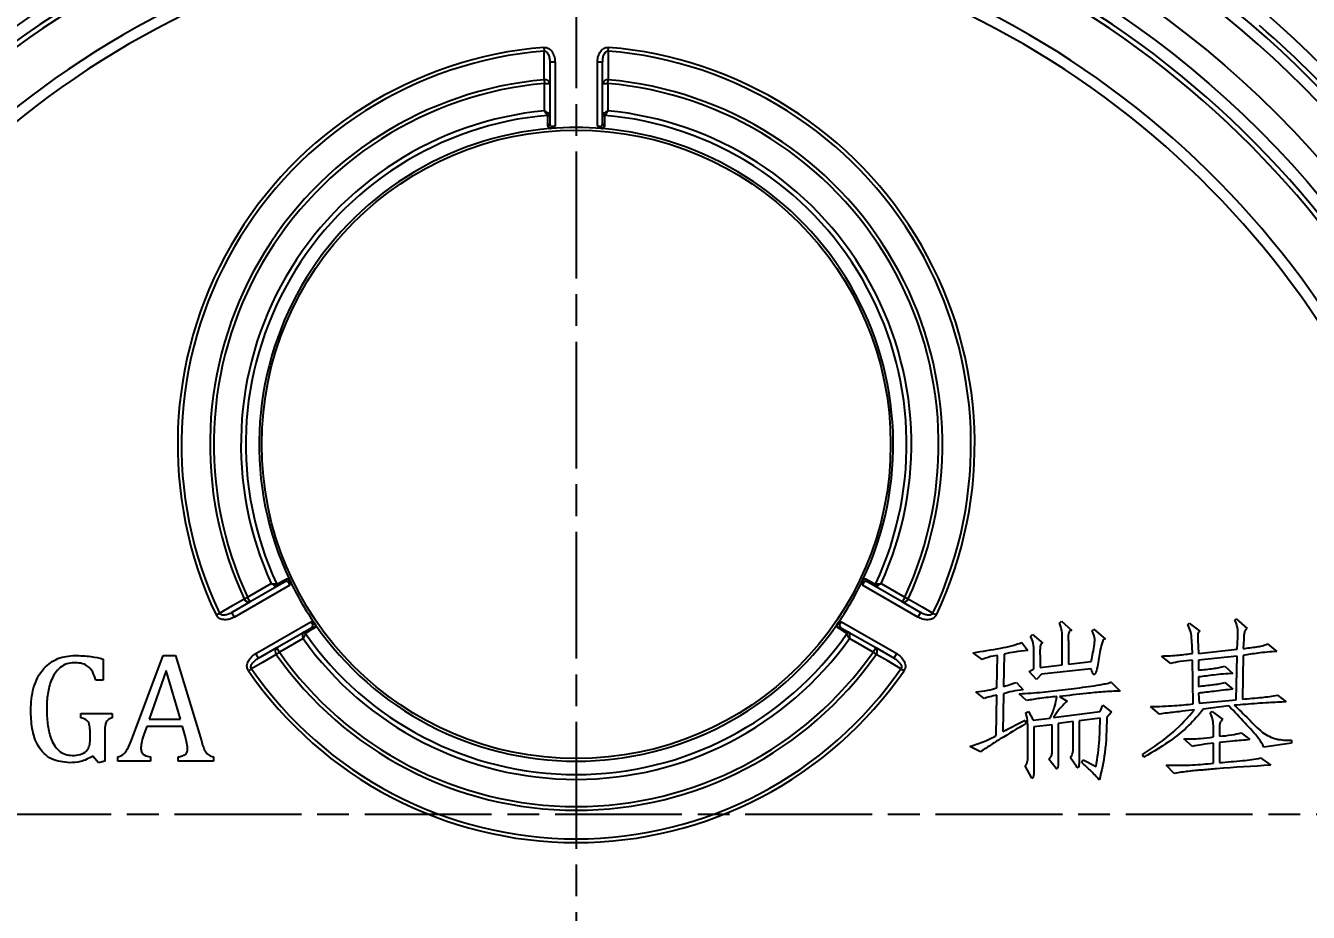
# Model space of a CAD drawing. Header units: millimetres. Extents: x 5231 to 7653, y 7068 to 7959.
# Drawn here: x 6798.9 to 6920.2, y 7338.7 to 7422.7 of the extents above; entities that cross this region are included whole.
import ezdxf

# ---------------------------------------------------------------- set-up
doc = ezdxf.new("R2010")
doc.units = ezdxf.units.MM
doc.linetypes.add('AM_ISO08W050', pattern=[18, 12, -1.5, 3, -1.5])
doc.layers.add('AM_5', color=3, linetype='Continuous', lineweight=25)
doc.layers.add('AM_7', color=4, linetype='AM_ISO08W050', lineweight=25)
doc.styles.add('标注', font='txt.shx', dxfattribs={"height": 5})
doc.dimstyles.new('3.5-0.5$0', dxfattribs={"dimtxt": 5, "dimasz": 3.5, "dimexe": 3, "dimexo": 0.625, "dimtad": 1, "dimdsep": 46, "dimtxsty": '标注', "dimcen": 3.5, "dimaunit": 1, "dimadec": 0, "dimazin": 2, "dimtfac": 1, "dimtmove": 0, "dimatfit": 3, "dimfxl": 0, "dimarcsym": 0})

# ---------------------------------------------------------------- blocks, each defined once
blk = doc.blocks.new('*D11')
at = {"layer": 'AM_5', "color": 0, "linetype": 'ByBlock', "lineweight": -2, "transparency": 16777216}
for p, q in [((6851.6, 7461.92), (7064.51, 7461.92)), ((7061.51, 7458.42), (7061.51, 7351.53)), ((7031.6, 7348.03), (7064.51, 7348.03))]:
    blk.add_line(p, q, dxfattribs=at)
at = {"layer": 'AM_5', "color": 0, "transparency": 16777216}
for points in [[(7060.93, 7458.42), (7062.1, 7458.42), (7061.51, 7461.92)], [(7060.93, 7351.53), (7062.1, 7351.53), (7061.51, 7348.03)]]:
    blk.add_solid(points, dxfattribs=at)
at = {"layer": 'Defpoints', "color": 0, "transparency": 16777216}
for p in [(6850.98, 7461.92), (7030.98, 7348.03), (7061.51, 7348.03)]:
    blk.add_point(p, dxfattribs=at)
at = {"layer": 'AM_5', "color": 0, "transparency": 16777216, "insert": (7058.39, 7404.98), "char_height": 5, "attachment_point": 5, "rotation": 90, "style": '标注'}
blk.add_mtext('114', dxfattribs=at)

msp = doc.modelspace()

# ---------------------------------------------------------------- linework, layer by layer
at = {"color": 7, "linetype": 'Continuous', "lineweight": 25}
for p, q in [((6847.918, 7420.617), (6847.947, 7420.264)), ((6854.004, 7420.264), (6854.033, 7420.617)), ((6848.475, 7419.202), (6848.475, 7417.195)), ((6848.975, 7419.202), (6848.475, 7419.202)), ((6848.975, 7419.202), (6848.975, 7413.167)), ((6852.975, 7413.167), (6852.975, 7419.202)), ((6853.475, 7419.202), (6852.975, 7419.202)), ((6853.475, 7417.195), (6853.475, 7419.202)), ((6847.944, 7417.547), (6847.975, 7417.195)), ((6853.975, 7417.195), (6854.006, 7417.547)), ((6847.975, 7414.609), (6847.975, 7417.195)), ((6847.975, 7417.195), (6848.475, 7417.195)), ((6848.475, 7417.195), (6848.475, 7414.304)), ((6853.475, 7414.304), (6853.475, 7417.195)), ((6853.475, 7417.195), (6853.975, 7417.195)), ((6853.975, 7417.195), (6853.975, 7414.609)), ((6848.475, 7414.304), (6848.475, 7413.368)), ((6853.475, 7413.368), (6853.475, 7414.304)), ((6823.879, 7369.699), (6818.652, 7366.681)), ((6819.891, 7368.551), (6822.13, 7369.844)), ((6822.645, 7369.564), (6820.141, 7368.118)), ((6823.455, 7370.032), (6822.645, 7369.564)), ((6883.298, 7366.681), (6878.072, 7369.699)), ((6879.306, 7369.564), (6878.495, 7370.032)), ((6881.81, 7368.118), (6879.306, 7369.564)), ((6879.82, 7369.844), (6882.06, 7368.551)), ((6820.141, 7368.118), (6818.402, 7367.114)), ((6819.57, 7368.402), (6819.891, 7368.551)), ((6820.141, 7368.118), (6819.891, 7368.551)), ((6882.06, 7368.551), (6881.81, 7368.118)), ((6883.548, 7367.114), (6881.81, 7368.118)), ((6882.06, 7368.551), (6882.38, 7368.402)), ((6816.899, 7366.89), (6817.218, 7367.041)), ((6818.652, 7366.681), (6818.402, 7367.114)), ((6883.548, 7367.114), (6883.298, 7366.681)), ((6884.732, 7367.041), (6885.052, 7366.89)), ((6913.304, 7366.373), (6913.432, 7366.501)), ((6913.432, 7366.501), (6914.453, 7365.607)), ((6820.652, 7363.217), (6825.879, 7366.235)), ((6825.145, 7365.234), (6825.955, 7365.702)), ((6875.995, 7365.702), (6876.806, 7365.234)), ((6876.072, 7366.235), (6881.298, 7363.217)), ((6896.71, 7366.118), (6896.901, 7366.309)), ((6896.901, 7366.309), (6897.859, 7365.416)), ((6899.773, 7365.352), (6899.965, 7365.543)), ((6899.965, 7365.543), (6901.05, 7364.586)), ((6908.837, 7365.99), (6908.964, 7366.118)), ((6908.964, 7366.118), (6909.985, 7365.352)), ((6822.641, 7363.788), (6825.145, 7365.234)), ((6825.13, 7364.648), (6822.891, 7363.355)), ((6876.806, 7365.234), (6879.31, 7363.788)), ((6879.06, 7363.355), (6876.82, 7364.648)), ((6893.136, 7364.267), (6893.71, 7363.501)), ((6893.965, 7364.841), (6894.157, 7365.033)), ((6894.157, 7365.033), (6895.114, 7364.203)), ((6896.965, 7362.161), (6896.965, 7364.458)), ((6897.54, 7364.395), (6897.54, 7362.225)), ((6909.283, 7363.246), (6909.22, 7364.458)), ((6909.794, 7364.522), (6909.858, 7363.246)), ((6913.496, 7363.629), (6913.56, 7364.778)), ((6914.134, 7364.586), (6914.07, 7363.693)), ((6916.368, 7364.139), (6917.261, 7363.437)), ((6808.888, 7355.019), (6811.906, 7363.049)), ((6811.906, 7363.049), (6813.051, 7363.049)), ((6813.051, 7363.049), (6815.512, 7354.961)), ((6820.902, 7362.784), (6820.652, 7363.217)), ((6820.902, 7362.784), (6822.641, 7363.788)), ((6822.891, 7363.355), (6822.601, 7363.152)), ((6822.891, 7363.355), (6822.641, 7363.788)), ((6879.31, 7363.788), (6879.06, 7363.355)), ((6879.06, 7363.355), (6879.349, 7363.152)), ((6879.31, 7363.788), (6881.048, 7362.784)), ((6881.048, 7362.784), (6881.298, 7363.217)), ((6889.37, 7362.671), (6888.54, 7363.31)), ((6890.774, 7359.991), (6890.838, 7363.054)), ((6891.476, 7363.182), (6891.412, 7360.118)), ((6894.284, 7361.778), (6894.284, 7363.373)), ((6894.859, 7363.054), (6894.859, 7361.905)), ((6907.241, 7362.288), (6906.347, 7362.99)), ((6909.858, 7363.246), (6913.496, 7363.629)), ((6913.496, 7362.99), (6909.858, 7362.607)), ((6913.432, 7358.842), (6913.496, 7362.99)), ((6914.07, 7363.054), (6914.006, 7358.906)), ((6806.227, 7362.709), (6806.227, 7360.717)), ((6812.189, 7361.63), (6810.558, 7357.013)), ((6813.548, 7357.013), (6812.189, 7361.63)), ((6820.247, 7361.796), (6819.956, 7361.595)), ((6881.704, 7361.796), (6881.994, 7361.595)), ((6893.838, 7361.522), (6894.284, 7361.778)), ((6894.859, 7361.905), (6896.965, 7362.161)), ((6899.71, 7361.778), (6894.987, 7361.267)), ((6897.54, 7362.225), (6899.71, 7362.48)), ((6909.347, 7358.459), (6909.283, 7362.607)), ((6909.858, 7362.607), (6909.858, 7361.65)), ((6912.347, 7362.033), (6913.113, 7361.331)), ((6806.227, 7360.717), (6805.541, 7360.717)), ((6892.625, 7360.501), (6893.263, 7359.799)), ((6894.54, 7360.757), (6893.838, 7361.522)), ((6894.987, 7361.267), (6894.54, 7360.757)), ((6901.561, 7360.565), (6902.454, 7359.672)), ((6909.858, 7361.012), (6909.858, 7360.118)), ((6912.347, 7360.501), (6913.113, 7359.863)), ((6889.561, 7358.969), (6888.796, 7359.608)), ((6890.71, 7355.459), (6890.774, 7359.289)), ((6891.412, 7359.416), (6891.349, 7355.842)), ((6893.582, 7358.778), (6892.88, 7359.416)), ((6909.858, 7359.48), (6909.922, 7358.523)), ((6917.325, 7359.289), (6918.155, 7358.65)), ((6896.71, 7359.161), (6897.412, 7358.714)), ((6900.539, 7357.757), (6900.795, 7358.331)), ((6900.795, 7358.331), (6901.624, 7357.693)), ((6906.156, 7357.501), (6905.326, 7358.204)), ((6909.922, 7358.523), (6913.432, 7358.842)), ((6912.73, 7358.267), (6910.305, 7357.948)), ((6804.111, 7357.15), (6804.111, 7357.561)), ((6804.111, 7357.561), (6807.074, 7357.561)), ((6807.074, 7357.561), (6807.074, 7357.15)), ((6810.558, 7357.013), (6813.548, 7357.013)), ((6891.349, 7355.842), (6893.455, 7356.927)), ((6893.455, 7356.927), (6893.519, 7356.608)), ((6893.519, 7357.629), (6893.774, 7357.757)), ((6893.774, 7357.757), (6894.221, 7356.927)), ((6894.221, 7356.927), (6895.816, 7357.119)), ((6896.135, 7357.182), (6900.539, 7357.757)), ((6897.986, 7356.799), (6896.582, 7356.608)), ((6897.986, 7354.246), (6897.986, 7356.799)), ((6900.539, 7357.119), (6898.561, 7356.863)), ((6898.561, 7356.863), (6898.561, 7353.225)), ((6901.624, 7357.693), (6901.178, 7357.182)), ((6910.943, 7357.629), (6911.134, 7357.757)), ((6911.134, 7357.757), (6912.155, 7356.991)), ((6806.364, 7355.568), (6806.364, 7353.049)), ((6810.35, 7356.327), (6810.107, 7355.649)), ((6813.717, 7356.327), (6810.35, 7356.327)), ((6813.97, 7355.426), (6813.717, 7356.327)), ((6893.71, 7353.481), (6893.71, 7356.034)), ((6896.008, 7356.48), (6894.284, 7356.289)), ((6894.284, 7356.289), (6894.284, 7352.523)), ((6896.008, 7354.31), (6896.008, 7356.48)), ((6896.582, 7356.608), (6896.582, 7353.225)), ((6911.262, 7355.331), (6911.262, 7356.161)), ((6911.836, 7355.97), (6911.836, 7355.395)), ((6913.879, 7355.714), (6914.708, 7355.076)), ((6804.992, 7355.087), (6804.992, 7355.516)), ((6889.242, 7353.927), (6888.221, 7354.438)), ((6909.283, 7354.438), (6908.454, 7355.14)), ((6911.262, 7352.842), (6911.262, 7354.757)), ((6911.836, 7354.821), (6911.836, 7352.906)), ((6918.666, 7354.757), (6916.049, 7354.374)), ((6918.666, 7355.012), (6918.666, 7354.757)), ((6805.783, 7352.897), (6805.239, 7353.51)), ((6807.599, 7353.034), (6807.599, 7353.445)), ((6810.688, 7353.445), (6810.688, 7353.034)), ((6813.321, 7353.034), (6813.321, 7353.445)), ((6816.654, 7353.445), (6816.654, 7353.034)), ((6896.391, 7352.332), (6895.689, 7353.225)), ((6898.305, 7352.523), (6897.731, 7353.353)), ((6898.816, 7352.906), (6898.944, 7353.161)), ((6898.944, 7353.161), (6900.156, 7352.523)), ((6904.688, 7353.417), (6904.56, 7353.672)), ((6915.73, 7353.353), (6916.687, 7352.651)), ((6806.364, 7353.049), (6805.783, 7352.897)), ((6810.688, 7353.034), (6807.599, 7353.034)), ((6816.654, 7353.034), (6813.321, 7353.034)), ((6894.093, 7351.438), (6893.455, 7352.587)), ((6907.56, 7351.885), (6906.794, 7352.651))]:
    msp.add_line(p, q, dxfattribs=at)
at = {"color": 7, "linetype": 'Continuous', "lineweight": 25, "flags": 128}
for points in [[(6847.944, 7417.547), (6847.946, 7419.069), (6847.947, 7420.264)], [(6854.004, 7420.264), (6854.005, 7418.743), (6854.006, 7417.547)], [(6848.291, 7413.187), (6848.291, 7413.711), (6848.291, 7414.123)], [(6853.66, 7414.123), (6853.659, 7413.599), (6853.659, 7413.187)], [(6822.709, 7369.814), (6823.163, 7370.076), (6823.52, 7370.281)], [(6878.431, 7370.281), (6878.885, 7370.02), (6879.242, 7369.814)], [(6817.218, 7367.041), (6818.535, 7367.803), (6819.57, 7368.402)], [(6882.38, 7368.402), (6883.697, 7367.64), (6884.732, 7367.041)], [(6826.204, 7365.633), (6825.75, 7365.37), (6825.393, 7365.164)], [(6876.557, 7365.164), (6876.104, 7365.427), (6875.747, 7365.633)], [(6822.601, 7363.152), (6821.283, 7362.392), (6820.247, 7361.796)], [(6881.704, 7361.796), (6880.385, 7362.555), (6879.349, 7363.152)]]:
    msp.add_lwpolyline(points, dxfattribs=at)
at = {"color": 7, "linetype": 'Continuous', "lineweight": 25}
for centre, radius in [((6850.975, 7348.034), 93.74), ((6850.975, 7348.034), 91.48), ((6850.975, 7383.034), 29.75)]:
    msp.add_circle(centre, radius, dxfattribs=at)
for centre, radius, start, end in [((6850.975, 7348.034), 100, 99.72326, 170.27674), ((6850.975, 7348.034), 100, 9.72326, 80.27674), ((6850.975, 7348.034), 98.317, 98.66592, 171.33409), ((6850.975, 7348.034), 97.319, 97.12436, 172.87564), ((6850.975, 7348.034), 97.319, 7.12436, 82.87564), ((6850.975, 7348.034), 98.317, 8.66592, 81.33409), ((6850.975, 7348.034), 90.341, 353.64897, 186.35103), ((6850.975, 7348.034), 89.875, 353.64897, 186.35103), ((6850.975, 7348.034), 85.319, 353.33017, 186.66983), ((6850.975, 7348.034), 84.287, 353.33017, 186.66983), ((6850.975, 7348.034), 98.739, 40.89535, 49.10465), ((6850.975, 7383.034), 37.707, 94.65071, 205.34929), ((6850.975, 7383.034), 37.354, 94.65071, 205.34929), ((6850.975, 7383.034), 37.354, 334.65071, 85.34929), ((6850.975, 7383.034), 37.707, 334.65071, 85.34929), ((6850.975, 7383.034), 34.646, 95.01875, 204.98125), ((6848.029, 7417.099), 0.456, 12.18025, 100.70225), ((6853.921, 7417.099), 0.456, 79.29775, 167.81975), ((6850.975, 7383.034), 34.646, 335.01875, 84.98125), ((6850.975, 7383.034), 34.293, 95.01875, 204.98125), ((6850.975, 7383.034), 34.293, 335.01875, 84.98125), ((6850.975, 7383.034), 31.717, 95.42744, 204.57256), ((6850.975, 7383.034), 31.264, 94.97704, 205.02296), ((6848.203, 7414.401), 0.229, 285.08166, 349.89538), ((6848.286, 7414.313), 0.19, 271.48927, 357.31228), ((6853.665, 7414.313), 0.19, 182.68772, 268.51073), ((6853.747, 7414.401), 0.229, 190.10462, 254.91834), ((6850.975, 7383.034), 31.264, 334.97704, 85.02296), ((6850.975, 7383.034), 31.717, 335.42744, 84.57256), ((6850.975, 7383.034), 30, 94.72923, 205.27077), ((6848.286, 7413.377), 0.189, 271.61697, 357.31982), ((6850.975, 7383.034), 30, 85.27077, 94.72923), ((6850.975, 7383.034), 30, 334.72923, 85.27077), ((6853.665, 7413.377), 0.189, 182.68018, 268.38303), ((6823.353, 7370.191), 0.189, 302.68018, 28.38303), ((6850.975, 7383.034), 30, 205.27077, 214.72923), ((6850.975, 7383.034), 30, 325.27077, 334.72923), ((6878.598, 7370.191), 0.189, 151.61697, 237.31982), ((6822.425, 7369.751), 0.229, 310.10462, 14.91834), ((6822.542, 7369.723), 0.19, 302.68772, 28.51073), ((6879.408, 7369.723), 0.19, 151.48927, 237.31228), ((6879.526, 7369.751), 0.229, 165.08166, 229.89538), ((6820.001, 7368.553), 0.456, 199.29775, 287.81975), ((6881.95, 7368.553), 0.456, 252.18025, 340.70225), ((6825.232, 7365.065), 0.19, 31.48927, 117.31228), ((6826.042, 7365.533), 0.189, 31.61697, 117.31982), ((6850.975, 7383.034), 30, 214.72923, 325.27077), ((6875.908, 7365.533), 0.189, 62.68018, 148.38303), ((6876.719, 7365.065), 0.19, 62.68772, 148.51073), ((6825.196, 7364.95), 0.229, 45.08166, 109.89538), ((6850.975, 7383.034), 31.717, 215.42744, 324.57256), ((6850.975, 7383.034), 31.264, 214.97704, 325.02296), ((6876.754, 7364.95), 0.229, 70.10462, 134.91834), ((6822.947, 7363.45), 0.456, 132.18025, 220.70225), ((6850.975, 7383.034), 34.646, 215.01875, 324.98125), ((6850.975, 7383.034), 34.293, 215.01875, 324.98125), ((6879.003, 7363.45), 0.456, 319.29775, 47.81975), ((6850.975, 7383.034), 37.354, 214.65071, 325.34929), ((6850.975, 7383.034), 37.707, 214.65071, 325.34929)]:
    msp.add_arc(centre, radius, start, end, dxfattribs=at)
for points, knots in [([(6847.918, 7420.617), (6848.001, 7420.615), (6848.166, 7420.611), (6848.469, 7420.466), (6848.749, 7420.154), (6848.941, 7419.693), (6848.964, 7419.366), (6848.975, 7419.202)], [0, 0, 0, 0, 0.1253862, 0.2510607, 0.5003133, 0.7501156, 1, 1, 1, 1]), ([(6847.947, 7420.264), (6847.968, 7420.265), (6848.01, 7420.267), (6848.095, 7420.241), (6848.191, 7420.171), (6848.282, 7420.051), (6848.382, 7419.85), (6848.459, 7419.563), (6848.47, 7419.324), (6848.475, 7419.202)], [0, 0, 0, 0, 0.04690954, 0.09363271, 0.19471064, 0.31101677, 0.43912041, 0.71350159, 1, 1, 1, 1]), ([(6852.975, 7419.202), (6852.987, 7419.366), (6853.01, 7419.694), (6853.202, 7420.155), (6853.482, 7420.466), (6853.784, 7420.611), (6853.95, 7420.615), (6854.033, 7420.617)], [0, 0, 0, 0, 0.2502314, 0.5000296, 0.7491734, 0.874662, 1, 1, 1, 1]), ([(6853.475, 7419.202), (6853.481, 7419.324), (6853.491, 7419.563), (6853.569, 7419.851), (6853.669, 7420.051), (6853.76, 7420.171), (6853.856, 7420.241), (6853.941, 7420.267), (6853.983, 7420.265), (6854.004, 7420.264)], [0, 0, 0, 0, 0.2865456, 0.5610687, 0.6891901, 0.8054766, 0.906505, 0.9531764, 1, 1, 1, 1]), ([(6847.975, 7414.609), (6848.029, 7414.58), (6848.12, 7414.53), (6848.249, 7414.459), (6848.356, 7414.401), (6848.405, 7414.374), (6848.428, 7414.361)], [0, 0, 0, 0, 0.2946467, 0.5012456, 0.7664226, 1, 1, 1, 1]), ([(6848.263, 7414.18), (6848.248, 7414.202), (6848.217, 7414.249), (6848.15, 7414.35), (6848.067, 7414.472), (6848.009, 7414.558), (6847.975, 7414.609)], [0, 0, 0, 0, 0.2332838, 0.4987609, 0.703468, 1, 1, 1, 1]), ([(6848.291, 7414.123), (6848.289, 7414.134), (6848.287, 7414.155), (6848.27, 7414.172), (6848.263, 7414.18)], [0, 0, 0, 0, 0.5593038, 1, 1, 1, 1]), ([(6848.428, 7414.361), (6848.441, 7414.353), (6848.469, 7414.335), (6848.473, 7414.315), (6848.475, 7414.304)], [0, 0, 0, 0, 0.4553313, 1, 1, 1, 1]), ([(6853.475, 7414.304), (6853.478, 7414.315), (6853.482, 7414.335), (6853.51, 7414.353), (6853.522, 7414.361)], [0, 0, 0, 0, 0.5446687, 1, 1, 1, 1]), ([(6853.522, 7414.361), (6853.545, 7414.374), (6853.595, 7414.401), (6853.702, 7414.459), (6853.83, 7414.53), (6853.922, 7414.58), (6853.975, 7414.609)], [0, 0, 0, 0, 0.2335598, 0.4987543, 0.7053199, 1, 1, 1, 1]), ([(6853.688, 7414.18), (6853.679, 7414.17), (6853.663, 7414.152), (6853.661, 7414.132), (6853.66, 7414.123)], [0, 0, 0, 0, 0.5591883, 1, 1, 1, 1]), ([(6853.975, 7414.609), (6853.941, 7414.558), (6853.883, 7414.472), (6853.801, 7414.35), (6853.734, 7414.249), (6853.702, 7414.202), (6853.688, 7414.18)], [0, 0, 0, 0, 0.2964987, 0.501239, 0.7666988, 1, 1, 1, 1]), ([(6848.571, 7412.948), (6848.529, 7412.962), (6848.444, 7412.989), (6848.358, 7413.048), (6848.301, 7413.114), (6848.295, 7413.163), (6848.291, 7413.187)], [0, 0, 0, 0, 0.2466328, 0.5004014, 0.7469414, 1, 1, 1, 1]), ([(6848.475, 7413.368), (6848.484, 7413.322), (6848.497, 7413.253), (6848.576, 7413.177), (6848.633, 7413.149), (6848.661, 7413.135)], [0, 0, 0, 0, 0.4990701, 0.7628027, 1, 1, 1, 1]), ([(6848.502, 7412.932), (6848.543, 7412.939), (6848.631, 7412.954), (6848.792, 7413.034), (6848.903, 7413.115), (6848.975, 7413.167)], [0, 0, 0, 0, 0.2307502, 0.499775, 1, 1, 1, 1]), ([(6848.502, 7412.932), (6848.516, 7412.933), (6848.536, 7412.935), (6848.56, 7412.942), (6848.567, 7412.946), (6848.571, 7412.948)], [0, 0, 0, 0, 0.5590981, 0.7786873, 1, 1, 1, 1]), ([(6848.661, 7413.135), (6848.66, 7413.129), (6848.659, 7413.111), (6848.652, 7413.071), (6848.635, 7413.022), (6848.606, 7412.975), (6848.583, 7412.957), (6848.571, 7412.948)], [0, 0, 0, 0, 0.079312, 0.2297463, 0.5053173, 0.7488094, 1, 1, 1, 1]), ([(6852.975, 7413.167), (6853.011, 7413.141), (6853.083, 7413.088), (6853.199, 7413.014), (6853.32, 7412.954), (6853.408, 7412.939), (6853.449, 7412.932)], [0, 0, 0, 0, 0.2502989, 0.5003561, 0.7702956, 1, 1, 1, 1]), ([(6853.29, 7413.135), (6853.317, 7413.149), (6853.375, 7413.177), (6853.454, 7413.253), (6853.467, 7413.322), (6853.475, 7413.368)], [0, 0, 0, 0, 0.2371779, 0.5009298, 1, 1, 1, 1]), ([(6853.29, 7413.135), (6853.292, 7413.112), (6853.297, 7413.073), (6853.318, 7413.019), (6853.344, 7412.976), (6853.368, 7412.957), (6853.379, 7412.948)], [0, 0, 0, 0, 0.2846567, 0.5003173, 0.7484157, 1, 1, 1, 1]), ([(6853.659, 7413.187), (6853.656, 7413.163), (6853.649, 7413.114), (6853.593, 7413.048), (6853.507, 7412.989), (6853.422, 7412.962), (6853.379, 7412.948)], [0, 0, 0, 0, 0.2530046, 0.4995959, 0.7533172, 1, 1, 1, 1]), ([(6853.379, 7412.948), (6853.383, 7412.946), (6853.391, 7412.942), (6853.414, 7412.935), (6853.434, 7412.933), (6853.449, 7412.932)], [0, 0, 0, 0, 0.2172611, 0.4477367, 1, 1, 1, 1]), ([(6823.52, 7370.281), (6823.543, 7370.291), (6823.588, 7370.309), (6823.674, 7370.294), (6823.767, 7370.249), (6823.834, 7370.188), (6823.866, 7370.159)], [0, 0, 0, 0, 0.25300459, 0.49959593, 0.75331724, 1, 1, 1, 1]), ([(6823.866, 7370.159), (6823.864, 7370.144), (6823.86, 7370.115), (6823.834, 7370.066), (6823.8, 7370.027), (6823.769, 7370.001), (6823.755, 7369.991), (6823.75, 7369.987)], [0, 0, 0, 0, 0.25132341, 0.49403533, 0.77561655, 0.91955333, 1, 1, 1, 1]), ([(6823.866, 7370.159), (6823.866, 7370.163), (6823.866, 7370.172), (6823.86, 7370.195), (6823.852, 7370.214), (6823.846, 7370.227)], [0, 0, 0, 0, 0.2172611, 0.4477367, 1, 1, 1, 1]), ([(6823.879, 7369.699), (6823.884, 7369.743), (6823.893, 7369.832), (6823.9, 7369.969), (6823.891, 7370.104), (6823.86, 7370.188), (6823.846, 7370.227)], [0, 0, 0, 0, 0.2502989, 0.5003561, 0.7702956, 1, 1, 1, 1]), ([(6878.104, 7370.227), (6878.09, 7370.188), (6878.059, 7370.104), (6878.048, 7369.924), (6878.062, 7369.788), (6878.072, 7369.699)], [0, 0, 0, 0, 0.2307502, 0.499775, 1, 1, 1, 1]), ([(6878.084, 7370.159), (6878.117, 7370.188), (6878.183, 7370.249), (6878.277, 7370.294), (6878.362, 7370.309), (6878.408, 7370.291), (6878.431, 7370.281)], [0, 0, 0, 0, 0.24663283, 0.50040141, 0.7469414, 1, 1, 1, 1]), ([(6878.104, 7370.227), (6878.098, 7370.214), (6878.09, 7370.195), (6878.085, 7370.172), (6878.084, 7370.163), (6878.084, 7370.159)], [0, 0, 0, 0, 0.5590981, 0.7786873, 1, 1, 1, 1]), ([(6878.201, 7369.987), (6878.196, 7369.991), (6878.181, 7370.001), (6878.15, 7370.027), (6878.116, 7370.066), (6878.09, 7370.115), (6878.086, 7370.144), (6878.084, 7370.159)], [0, 0, 0, 0, 0.079312, 0.2297463, 0.5053173, 0.7488094, 1, 1, 1, 1]), ([(6822.13, 7369.844), (6822.192, 7369.84), (6822.295, 7369.833), (6822.442, 7369.823), (6822.563, 7369.815), (6822.619, 7369.811), (6822.645, 7369.81)], [0, 0, 0, 0, 0.2964987, 0.501239, 0.7666988, 1, 1, 1, 1]), ([(6822.572, 7369.576), (6822.549, 7369.59), (6822.5, 7369.619), (6822.397, 7369.682), (6822.271, 7369.758), (6822.182, 7369.812), (6822.13, 7369.844)], [0, 0, 0, 0, 0.2335598, 0.4987543, 0.7053199, 1, 1, 1, 1]), ([(6822.645, 7369.564), (6822.634, 7369.56), (6822.614, 7369.554), (6822.585, 7369.569), (6822.572, 7369.576)], [0, 0, 0, 0, 0.5446687, 1, 1, 1, 1]), ([(6822.645, 7369.81), (6822.659, 7369.807), (6822.682, 7369.802), (6822.701, 7369.81), (6822.709, 7369.814)], [0, 0, 0, 0, 0.5591883, 1, 1, 1, 1]), ([(6823.75, 7369.987), (6823.724, 7370.004), (6823.67, 7370.04), (6823.565, 7370.071), (6823.499, 7370.047), (6823.455, 7370.032)], [0, 0, 0, 0, 0.2371779, 0.5009298, 1, 1, 1, 1]), ([(6878.495, 7370.032), (6878.452, 7370.047), (6878.385, 7370.071), (6878.28, 7370.04), (6878.226, 7370.004), (6878.201, 7369.987)], [0, 0, 0, 0, 0.4990701, 0.7628027, 1, 1, 1, 1]), ([(6879.242, 7369.814), (6879.252, 7369.809), (6879.271, 7369.802), (6879.295, 7369.807), (6879.305, 7369.81)], [0, 0, 0, 0, 0.5593038, 1, 1, 1, 1]), ([(6879.305, 7369.81), (6879.331, 7369.811), (6879.388, 7369.815), (6879.509, 7369.823), (6879.655, 7369.833), (6879.759, 7369.84), (6879.82, 7369.844)], [0, 0, 0, 0, 0.2332838, 0.4987609, 0.703468, 1, 1, 1, 1]), ([(6879.379, 7369.576), (6879.365, 7369.569), (6879.336, 7369.554), (6879.317, 7369.56), (6879.306, 7369.564)], [0, 0, 0, 0, 0.4553313, 1, 1, 1, 1]), ([(6879.82, 7369.844), (6879.768, 7369.812), (6879.68, 7369.758), (6879.554, 7369.682), (6879.45, 7369.619), (6879.401, 7369.59), (6879.379, 7369.576)], [0, 0, 0, 0, 0.2946467, 0.5012456, 0.7664226, 1, 1, 1, 1]), ([(6818.652, 7366.681), (6818.505, 7366.609), (6818.209, 7366.466), (6817.715, 7366.401), (6817.304, 7366.489), (6817.028, 7366.678), (6816.942, 7366.819), (6816.899, 7366.89)], [0, 0, 0, 0, 0.2502314, 0.5000296, 0.7491734, 0.874662, 1, 1, 1, 1]), ([(6818.402, 7367.114), (6818.294, 7367.058), (6818.082, 7366.948), (6817.794, 7366.871), (6817.571, 7366.858), (6817.421, 7366.877), (6817.312, 7366.925), (6817.248, 7366.985), (6817.228, 7367.023), (6817.218, 7367.041)], [0, 0, 0, 0, 0.2865456, 0.5610687, 0.6891901, 0.8054766, 0.906505, 0.9531764, 1, 1, 1, 1]), ([(6885.052, 7366.89), (6885.009, 7366.819), (6884.923, 7366.678), (6884.646, 7366.488), (6884.235, 7366.401), (6883.741, 7366.466), (6883.446, 7366.61), (6883.298, 7366.681)], [0, 0, 0, 0, 0.1253862, 0.2510607, 0.5003133, 0.7501156, 1, 1, 1, 1]), ([(6884.732, 7367.041), (6884.722, 7367.023), (6884.703, 7366.985), (6884.638, 7366.925), (6884.529, 7366.877), (6884.38, 7366.858), (6884.156, 7366.871), (6883.869, 7366.948), (6883.657, 7367.058), (6883.548, 7367.114)], [0, 0, 0, 0, 0.0469095, 0.0936327, 0.1947106, 0.3110168, 0.4391204, 0.7135016, 1, 1, 1, 1]), ([(6826.32, 7365.943), (6826.293, 7365.975), (6826.236, 7366.043), (6826.086, 7366.143), (6825.96, 7366.199), (6825.879, 7366.235)], [0, 0, 0, 0, 0.2307502, 0.499775, 1, 1, 1, 1]), ([(6825.955, 7365.702), (6825.99, 7365.732), (6826.044, 7365.777), (6826.07, 7365.884), (6826.066, 7365.948), (6826.064, 7365.979)], [0, 0, 0, 0, 0.4990701, 0.7628027, 1, 1, 1, 1]), ([(6826.271, 7365.994), (6826.257, 7366), (6826.229, 7366.011), (6826.178, 7366.012), (6826.122, 7366.003), (6826.085, 7365.988), (6826.064, 7365.979)], [0, 0, 0, 0, 0.25155975, 0.49968277, 0.71531398, 1, 1, 1, 1]), ([(6826.271, 7365.994), (6826.28, 7365.951), (6826.299, 7365.863), (6826.291, 7365.76), (6826.262, 7365.678), (6826.223, 7365.648), (6826.204, 7365.633)], [0, 0, 0, 0, 0.2466328, 0.5004014, 0.7469414, 1, 1, 1, 1]), ([(6826.32, 7365.943), (6826.311, 7365.954), (6826.299, 7365.971), (6826.282, 7365.987), (6826.274, 7365.992), (6826.271, 7365.994)], [0, 0, 0, 0, 0.5590981, 0.7786873, 1, 1, 1, 1]), ([(6876.072, 7366.235), (6876.031, 7366.217), (6875.949, 7366.181), (6875.827, 7366.118), (6875.715, 7366.043), (6875.657, 7365.974), (6875.631, 7365.943)], [0, 0, 0, 0, 0.25029886, 0.5003561, 0.77029557, 1, 1, 1, 1]), ([(6875.68, 7365.994), (6875.676, 7365.992), (6875.669, 7365.988), (6875.651, 7365.971), (6875.639, 7365.954), (6875.631, 7365.943)], [0, 0, 0, 0, 0.2172611, 0.4477367, 1, 1, 1, 1]), ([(6875.747, 7365.633), (6875.727, 7365.648), (6875.689, 7365.678), (6875.659, 7365.76), (6875.652, 7365.863), (6875.671, 7365.951), (6875.68, 7365.994)], [0, 0, 0, 0, 0.2530046, 0.4995959, 0.7533172, 1, 1, 1, 1]), ([(6875.887, 7365.979), (6875.866, 7365.988), (6875.829, 7366.003), (6875.772, 7366.012), (6875.721, 7366.011), (6875.694, 7366), (6875.68, 7365.994)], [0, 0, 0, 0, 0.2846567, 0.50031729, 0.74841568, 1, 1, 1, 1]), ([(6875.887, 7365.979), (6875.885, 7365.948), (6875.88, 7365.884), (6875.907, 7365.777), (6875.96, 7365.732), (6875.995, 7365.702)], [0, 0, 0, 0, 0.2371779, 0.5009298, 1, 1, 1, 1]), ([(6896.965, 7364.458), (6896.967, 7364.777), (6896.969, 7365.345), (6896.789, 7365.882), (6896.71, 7366.118)], [0, 0, 0, 0, 0.56113309, 1, 1, 1, 1]), ([(6897.859, 7365.416), (6897.834, 7365.422), (6897.784, 7365.435), (6897.707, 7365.414), (6897.65, 7365.362), (6897.54, 7365.169), (6897.525, 7364.827), (6897.535, 7364.527), (6897.54, 7364.395)], [0, 0, 0, 0, 0.0629976, 0.1252087, 0.1880559, 0.2507172, 0.6694372, 1, 1, 1, 1]), ([(6899.71, 7362.48), (6899.82, 7363.015), (6899.974, 7363.76), (6900.083, 7364.767), (6899.877, 7365.157), (6899.773, 7365.352)], [0, 0, 0, 0, 0.561219, 0.7810756, 1, 1, 1, 1]), ([(6909.22, 7364.458), (6909.201, 7364.759), (6909.168, 7365.295), (6908.938, 7365.778), (6908.837, 7365.99)], [0, 0, 0, 0, 0.5611214, 1, 1, 1, 1]), ([(6909.985, 7365.352), (6909.951, 7365.336), (6909.88, 7365.303), (6909.815, 7365.16), (6909.771, 7364.901), (6909.785, 7364.674), (6909.794, 7364.522)], [0, 0, 0, 0, 0.12381465, 0.24905373, 0.49921463, 1, 1, 1, 1]), ([(6913.56, 7364.778), (6913.578, 7365.088), (6913.61, 7365.641), (6913.398, 7366.15), (6913.304, 7366.373)], [0, 0, 0, 0, 0.5617625, 1, 1, 1, 1]), ([(6914.453, 7365.607), (6914.375, 7365.537), (6914.217, 7365.395), (6914.149, 7365.015), (6914.14, 7364.749), (6914.134, 7364.586)], [0, 0, 0, 0, 0.2754663, 0.5570589, 1, 1, 1, 1]), ([(6825.119, 7365.165), (6825.119, 7365.18), (6825.121, 7365.212), (6825.136, 7365.226), (6825.145, 7365.234)], [0, 0, 0, 0, 0.4553313, 1, 1, 1, 1]), ([(6825.13, 7364.648), (6825.129, 7364.709), (6825.126, 7364.813), (6825.123, 7364.96), (6825.12, 7365.081), (6825.119, 7365.138), (6825.119, 7365.165)], [0, 0, 0, 0, 0.2946467, 0.5012456, 0.7664226, 1, 1, 1, 1]), ([(6825.358, 7365.112), (6825.346, 7365.088), (6825.321, 7365.037), (6825.267, 7364.929), (6825.203, 7364.796), (6825.157, 7364.703), (6825.13, 7364.648)], [0, 0, 0, 0, 0.2332838, 0.4987609, 0.703468, 1, 1, 1, 1]), ([(6825.393, 7365.164), (6825.384, 7365.157), (6825.368, 7365.145), (6825.361, 7365.122), (6825.358, 7365.112)], [0, 0, 0, 0, 0.5593038, 1, 1, 1, 1]), ([(6876.593, 7365.112), (6876.588, 7365.124), (6876.581, 7365.147), (6876.565, 7365.159), (6876.557, 7365.164)], [0, 0, 0, 0, 0.5591883, 1, 1, 1, 1]), ([(6876.82, 7364.648), (6876.793, 7364.703), (6876.747, 7364.796), (6876.683, 7364.929), (6876.629, 7365.037), (6876.604, 7365.088), (6876.593, 7365.112)], [0, 0, 0, 0, 0.2964987, 0.501239, 0.7666988, 1, 1, 1, 1]), ([(6876.806, 7365.234), (6876.814, 7365.226), (6876.83, 7365.212), (6876.831, 7365.18), (6876.832, 7365.165)], [0, 0, 0, 0, 0.5446687, 1, 1, 1, 1]), ([(6876.832, 7365.165), (6876.831, 7365.138), (6876.83, 7365.081), (6876.827, 7364.96), (6876.825, 7364.813), (6876.822, 7364.709), (6876.82, 7364.648)], [0, 0, 0, 0, 0.2335598, 0.4987543, 0.7053199, 1, 1, 1, 1]), ([(6888.54, 7363.31), (6889.408, 7363.442), (6890.617, 7363.626), (6892.154, 7363.939), (6892.809, 7364.158), (6893.136, 7364.267)], [0, 0, 0, 0, 0.5601633, 0.7802465, 1, 1, 1, 1]), ([(6894.284, 7363.373), (6894.285, 7363.663), (6894.287, 7364.178), (6894.063, 7364.639), (6893.965, 7364.841)], [0, 0, 0, 0, 0.5620252, 1, 1, 1, 1]), ([(6895.114, 7364.203), (6895.087, 7364.204), (6895.032, 7364.206), (6894.947, 7364.131), (6894.885, 7363.953), (6894.839, 7363.584), (6894.851, 7363.266), (6894.859, 7363.054)], [0, 0, 0, 0, 0.0623418, 0.1250621, 0.2498205, 0.4997334, 1, 1, 1, 1]), ([(6901.05, 7364.586), (6901.016, 7364.586), (6900.947, 7364.586), (6900.842, 7364.491), (6900.734, 7364.284), (6900.598, 7363.834), (6900.454, 7362.912), (6900.334, 7362.02), (6900.126, 7361.401), (6900.061, 7361.273), (6900.01, 7361.24), (6899.977, 7361.232), (6899.942, 7361.238), (6899.908, 7361.27), (6899.871, 7361.321), (6899.827, 7361.405), (6899.768, 7361.559), (6899.732, 7361.692), (6899.71, 7361.778)], [0, 0, 0, 0, 0.023224, 0.0467952, 0.0935072, 0.1871233, 0.3745427, 0.7493921, 0.811774, 0.8352857, 0.8473822, 0.8533041, 0.8589119, 0.8714728, 0.8843253, 0.9034899, 0.9380934, 1, 1, 1, 1]), ([(6914.07, 7363.693), (6914.505, 7363.75), (6915.111, 7363.831), (6915.891, 7363.941), (6916.209, 7364.073), (6916.368, 7364.139)], [0, 0, 0, 0, 0.5612182, 0.7817784, 1, 1, 1, 1]), ([(6799.367, 7357.904), (6799.411, 7358.603), (6799.5, 7359.996), (6800.399, 7361.787), (6801.9, 7362.895), (6803.001, 7362.998), (6803.552, 7363.049)], [0, 0, 0, 0, 0.2808621, 0.5603944, 0.779988, 1, 1, 1, 1]), ([(6803.552, 7363.049), (6804.057, 7363.032), (6804.96, 7363.001), (6805.84, 7362.798), (6806.227, 7362.709)], [0, 0, 0, 0, 0.5599154, 1, 1, 1, 1]), ([(6819.956, 7361.595), (6819.916, 7361.667), (6819.837, 7361.812), (6819.811, 7362.147), (6819.941, 7362.546), (6820.244, 7362.942), (6820.516, 7363.126), (6820.652, 7363.217)], [0, 0, 0, 0, 0.1253862, 0.2510607, 0.5003133, 0.7501156, 1, 1, 1, 1]), ([(6881.298, 7363.217), (6881.434, 7363.125), (6881.707, 7362.942), (6882.01, 7362.545), (6882.139, 7362.146), (6882.114, 7361.812), (6882.034, 7361.667), (6881.994, 7361.595)], [0, 0, 0, 0, 0.2502314, 0.5000296, 0.7491734, 0.874662, 1, 1, 1, 1]), ([(6890.838, 7363.054), (6890.558, 7363.006), (6890.057, 7362.919), (6889.58, 7362.747), (6889.37, 7362.671)], [0, 0, 0, 0, 0.5603877, 1, 1, 1, 1]), ([(6893.71, 7363.501), (6893.29, 7363.466), (6892.539, 7363.402), (6891.801, 7363.249), (6891.476, 7363.182)], [0, 0, 0, 0, 0.5597665, 1, 1, 1, 1]), ([(6906.347, 7362.99), (6906.898, 7363.009), (6907.881, 7363.042), (6908.855, 7363.184), (6909.283, 7363.246)], [0, 0, 0, 0, 0.559714, 1, 1, 1, 1]), ([(6917.261, 7363.437), (6916.663, 7363.386), (6915.595, 7363.296), (6914.536, 7363.128), (6914.07, 7363.054)], [0, 0, 0, 0, 0.5599448, 1, 1, 1, 1]), ([(6803.464, 7362.363), (6803.228, 7362.342), (6802.757, 7362.3), (6801.928, 7361.81), (6801.275, 7360.788), (6800.924, 7359.416), (6800.892, 7358.476), (6800.876, 7358.005)], [0, 0, 0, 0, 0.1250099, 0.2499863, 0.4986889, 0.7491401, 1, 1, 1, 1]), ([(6805.541, 7360.717), (6805.452, 7360.973), (6805.274, 7361.484), (6804.774, 7362.091), (6804.103, 7362.34), (6803.677, 7362.355), (6803.464, 7362.363)], [0, 0, 0, 0, 0.2807684, 0.5596325, 0.7793612, 1, 1, 1, 1]), ([(6820.247, 7361.796), (6820.236, 7361.813), (6820.213, 7361.849), (6820.193, 7361.935), (6820.206, 7362.054), (6820.264, 7362.193), (6820.388, 7362.379), (6820.598, 7362.59), (6820.799, 7362.719), (6820.902, 7362.784)], [0, 0, 0, 0, 0.0469095, 0.0936327, 0.1947106, 0.3110168, 0.4391204, 0.7135016, 1, 1, 1, 1]), ([(6881.048, 7362.784), (6881.151, 7362.719), (6881.353, 7362.59), (6881.563, 7362.379), (6881.686, 7362.193), (6881.745, 7362.053), (6881.758, 7361.935), (6881.738, 7361.849), (6881.715, 7361.813), (6881.704, 7361.796)], [0, 0, 0, 0, 0.2865456, 0.5610687, 0.6891901, 0.8054766, 0.906505, 0.9531764, 1, 1, 1, 1]), ([(6909.283, 7362.607), (6908.898, 7362.57), (6908.211, 7362.503), (6907.537, 7362.354), (6907.241, 7362.288)], [0, 0, 0, 0, 0.5605128, 1, 1, 1, 1]), ([(6909.858, 7361.65), (6910.326, 7361.704), (6910.977, 7361.779), (6911.813, 7361.884), (6912.169, 7361.984), (6912.347, 7362.033)], [0, 0, 0, 0, 0.56051788, 0.78075635, 1, 1, 1, 1]), ([(6891.412, 7360.118), (6891.641, 7360.184), (6892.048, 7360.3), (6892.449, 7360.44), (6892.625, 7360.501)], [0, 0, 0, 0, 0.560026, 1, 1, 1, 1]), ([(6892.88, 7359.416), (6893.612, 7359.463), (6895.076, 7359.555), (6897.259, 7359.827), (6899.079, 7360.049), (6900.347, 7360.239), (6900.98, 7360.351), (6901.29, 7360.427), (6901.447, 7360.469), (6901.516, 7360.507), (6901.555, 7360.525), (6901.564, 7360.548), (6901.562, 7360.559), (6901.561, 7360.565)], [0, 0, 0, 0, 0.2499294, 0.4999341, 0.74994, 0.8749399, 0.9374388, 0.9686585, 0.9843163, 0.9920985, 0.9961699, 0.9979662, 1, 1, 1, 1]), ([(6913.113, 7361.331), (6912.808, 7361.322), (6912.197, 7361.303), (6911.114, 7361.169), (6910.334, 7361.071), (6909.858, 7361.012)], [0, 0, 0, 0, 0.2796657, 0.5597908, 1, 1, 1, 1]), ([(6909.858, 7360.118), (6910.326, 7360.172), (6910.977, 7360.248), (6911.813, 7360.352), (6912.169, 7360.452), (6912.347, 7360.501)], [0, 0, 0, 0, 0.5605179, 0.7807563, 1, 1, 1, 1]), ([(6888.796, 7359.608), (6889.172, 7359.642), (6889.845, 7359.704), (6890.49, 7359.903), (6890.774, 7359.991)], [0, 0, 0, 0, 0.5596138, 1, 1, 1, 1]), ([(6890.774, 7359.289), (6890.545, 7359.24), (6890.135, 7359.154), (6889.737, 7359.026), (6889.561, 7358.969)], [0, 0, 0, 0, 0.56010958, 1, 1, 1, 1]), ([(6893.263, 7359.799), (6892.911, 7359.76), (6892.282, 7359.689), (6891.678, 7359.5), (6891.412, 7359.416)], [0, 0, 0, 0, 0.5595342, 1, 1, 1, 1]), ([(6902.454, 7359.672), (6901.916, 7359.655), (6900.839, 7359.622), (6898.926, 7359.418), (6897.55, 7359.259), (6896.71, 7359.161)], [0, 0, 0, 0, 0.2798691, 0.5599181, 1, 1, 1, 1]), ([(6913.113, 7359.863), (6912.506, 7359.789), (6911.421, 7359.656), (6910.335, 7359.534), (6909.858, 7359.48)], [0, 0, 0, 0, 0.55999923, 1, 1, 1, 1]), ([(6914.006, 7358.906), (6914.628, 7358.962), (6915.493, 7359.041), (6916.602, 7359.154), (6917.084, 7359.244), (6917.325, 7359.289)], [0, 0, 0, 0, 0.5601054, 0.7801414, 1, 1, 1, 1]), ([(6800.876, 7358.005), (6800.89, 7357.534), (6800.917, 7356.594), (6801.198, 7355.212), (6801.787, 7354.142), (6802.615, 7353.641), (6803.086, 7353.602), (6803.322, 7353.583)], [0, 0, 0, 0, 0.2509733, 0.5016441, 0.7501459, 0.874991, 1, 1, 1, 1]), ([(6896.455, 7359.161), (6895.916, 7359.108), (6894.954, 7359.012), (6894.001, 7358.85), (6893.582, 7358.778)], [0, 0, 0, 0, 0.5601155, 1, 1, 1, 1]), ([(6895.816, 7357.119), (6895.98, 7357.487), (6896.273, 7358.144), (6896.399, 7358.85), (6896.455, 7359.161)], [0, 0, 0, 0, 0.5607786, 1, 1, 1, 1]), ([(6897.412, 7358.714), (6897.14, 7358.456), (6896.655, 7357.995), (6896.294, 7357.431), (6896.135, 7357.182)], [0, 0, 0, 0, 0.5587221, 1, 1, 1, 1]), ([(6905.326, 7358.204), (6906.078, 7358.225), (6907.422, 7358.262), (6908.759, 7358.399), (6909.347, 7358.459)], [0, 0, 0, 0, 0.5598354, 1, 1, 1, 1]), ([(6916.049, 7354.374), (6915.888, 7354.649), (6915.565, 7355.2), (6914.917, 7355.909), (6913.994, 7356.949), (6913.251, 7357.724), (6912.73, 7358.267)], [0, 0, 0, 0, 0.1857397, 0.3726053, 0.5594855, 1, 1, 1, 1]), ([(6918.155, 7358.65), (6917.597, 7358.629), (6916.678, 7358.594), (6915.401, 7358.499), (6914.32, 7358.421), (6913.6, 7358.361), (6913.24, 7358.331)], [0, 0, 0, 0, 0.33996861, 0.55997887, 0.77998975, 1, 1, 1, 1]), ([(6913.24, 7358.331), (6913.692, 7357.909), (6914.594, 7357.065), (6915.735, 7355.767), (6917.201, 7355.035), (6918.175, 7355.02), (6918.666, 7355.012)], [0, 0, 0, 0, 0.2809181, 0.5618322, 0.7793916, 1, 1, 1, 1]), ([(6803.065, 7352.897), (6802.468, 7352.953), (6801.571, 7353.038), (6800.595, 7353.746), (6799.881, 7354.694), (6799.431, 7356.137), (6799.388, 7357.315), (6799.367, 7357.904)], [0, 0, 0, 0, 0.2489102, 0.3740533, 0.4992899, 0.7492242, 1, 1, 1, 1]), ([(6804.992, 7355.516), (6804.989, 7355.709), (6804.982, 7356.093), (6804.922, 7356.648), (6804.555, 7357.029), (6804.26, 7357.109), (6804.111, 7357.15)], [0, 0, 0, 0, 0.2814958, 0.5616084, 0.7793283, 1, 1, 1, 1]), ([(6807.074, 7357.15), (6806.962, 7357.109), (6806.739, 7357.027), (6806.49, 7356.751), (6806.36, 7356.245), (6806.362, 7355.847), (6806.364, 7355.568)], [0, 0, 0, 0, 0.1867494, 0.3723338, 0.5591229, 1, 1, 1, 1]), ([(6893.71, 7356.034), (6893.705, 7356.335), (6893.697, 7356.874), (6893.573, 7357.399), (6893.519, 7357.629)], [0, 0, 0, 0, 0.5600689, 1, 1, 1, 1]), ([(6900.156, 7352.523), (6900.289, 7353.376), (6900.526, 7354.899), (6900.535, 7356.44), (6900.539, 7357.119)], [0, 0, 0, 0, 0.5597856, 1, 1, 1, 1]), ([(6901.178, 7357.182), (6901.157, 7356.059), (6901.119, 7354.056), (6900.672, 7352.104), (6900.475, 7351.247)], [0, 0, 0, 0, 0.5605813, 1, 1, 1, 1]), ([(6904.56, 7353.672), (6905.575, 7354.347), (6907.388, 7355.552), (6908.837, 7357.172), (6909.475, 7357.884)], [0, 0, 0, 0, 0.5599814, 1, 1, 1, 1]), ([(6910.305, 7357.948), (6909.865, 7357.43), (6908.987, 7356.394), (6907.116, 7354.836), (6905.609, 7353.955), (6904.688, 7353.417)], [0, 0, 0, 0, 0.27997001, 0.56011552, 1, 1, 1, 1]), ([(6909.475, 7357.884), (6909.098, 7357.844), (6908.478, 7357.777), (6907.615, 7357.683), (6906.884, 7357.601), (6906.399, 7357.535), (6906.156, 7357.501)], [0, 0, 0, 0, 0.3400129, 0.5600221, 0.7800284, 1, 1, 1, 1]), ([(6911.262, 7356.161), (6911.259, 7356.449), (6911.255, 7356.963), (6911.038, 7357.426), (6910.943, 7357.629)], [0, 0, 0, 0, 0.5612569, 1, 1, 1, 1]), ([(6912.155, 7356.991), (6912.073, 7356.923), (6911.907, 7356.787), (6911.82, 7356.404), (6911.83, 7356.134), (6911.836, 7355.97)], [0, 0, 0, 0, 0.27727, 0.5579293, 1, 1, 1, 1]), ([(6810.107, 7355.649), (6810.017, 7355.403), (6809.857, 7354.962), (6809.812, 7354.497), (6809.792, 7354.292)], [0, 0, 0, 0, 0.5603886, 1, 1, 1, 1]), ([(6893.519, 7356.608), (6892.713, 7356.119), (6891.59, 7355.439), (6890.156, 7354.559), (6889.547, 7354.138), (6889.242, 7353.927)], [0, 0, 0, 0, 0.5600747, 0.7801013, 1, 1, 1, 1]), ([(6911.836, 7355.395), (6912.222, 7355.431), (6912.91, 7355.493), (6913.583, 7355.647), (6913.879, 7355.714)], [0, 0, 0, 0, 0.5607897, 1, 1, 1, 1]), ([(6803.322, 7353.583), (6803.564, 7353.593), (6804.044, 7353.613), (6804.673, 7353.944), (6804.962, 7354.519), (6804.982, 7354.898), (6804.992, 7355.087)], [0, 0, 0, 0, 0.2811486, 0.5595012, 0.7791204, 1, 1, 1, 1]), ([(6807.599, 7353.445), (6807.789, 7353.513), (6808.17, 7353.649), (6808.578, 7354.263), (6808.77, 7354.732), (6808.888, 7355.019)], [0, 0, 0, 0, 0.277759, 0.5582123, 1, 1, 1, 1]), ([(6814.21, 7354.219), (6814.187, 7354.449), (6814.145, 7354.859), (6814.024, 7355.253), (6813.97, 7355.426)], [0, 0, 0, 0, 0.559614, 1, 1, 1, 1]), ([(6815.512, 7354.961), (6815.613, 7354.594), (6815.753, 7354.084), (6816.222, 7353.568), (6816.51, 7353.486), (6816.654, 7353.445)], [0, 0, 0, 0, 0.5606419, 0.7798878, 1, 1, 1, 1]), ([(6888.221, 7354.438), (6888.702, 7354.589), (6889.561, 7354.86), (6890.359, 7355.276), (6890.71, 7355.459)], [0, 0, 0, 0, 0.5594679, 1, 1, 1, 1]), ([(6908.454, 7355.14), (6908.98, 7355.146), (6909.92, 7355.157), (6910.852, 7355.278), (6911.262, 7355.331)], [0, 0, 0, 0, 0.55977407, 1, 1, 1, 1]), ([(6911.262, 7354.757), (6910.891, 7354.708), (6910.228, 7354.619), (6909.572, 7354.493), (6909.283, 7354.438)], [0, 0, 0, 0, 0.56022, 1, 1, 1, 1]), ([(6914.708, 7355.076), (6914.172, 7355.031), (6913.214, 7354.949), (6912.257, 7354.86), (6911.836, 7354.821)], [0, 0, 0, 0, 0.5599974, 1, 1, 1, 1]), ([(6805.239, 7353.51), (6804.858, 7353.303), (6804.176, 7352.935), (6803.405, 7352.908), (6803.065, 7352.897)], [0, 0, 0, 0, 0.55911196, 1, 1, 1, 1]), ([(6809.792, 7354.292), (6809.8, 7354.161), (6809.815, 7353.899), (6810.151, 7353.534), (6810.484, 7353.479), (6810.688, 7353.445)], [0, 0, 0, 0, 0.2808814, 0.5588569, 1, 1, 1, 1]), ([(6813.321, 7353.445), (6813.441, 7353.47), (6813.68, 7353.52), (6814.012, 7353.647), (6814.198, 7353.927), (6814.206, 7354.121), (6814.21, 7354.219)], [0, 0, 0, 0, 0.2811955, 0.5607077, 0.77965235, 1, 1, 1, 1]), ([(6893.455, 7352.587), (6893.513, 7352.655), (6893.631, 7352.792), (6893.697, 7353.112), (6893.705, 7353.341), (6893.71, 7353.481)], [0, 0, 0, 0, 0.27837301, 0.55883857, 1, 1, 1, 1]), ([(6895.689, 7353.225), (6895.769, 7353.303), (6895.929, 7353.458), (6896.024, 7353.855), (6896.014, 7354.137), (6896.008, 7354.31)], [0, 0, 0, 0, 0.2784397, 0.5588023, 1, 1, 1, 1]), ([(6896.582, 7353.225), (6896.584, 7352.977), (6896.587, 7352.687), (6896.511, 7352.392), (6896.476, 7352.34), (6896.452, 7352.319), (6896.418, 7352.316), (6896.4, 7352.326), (6896.391, 7352.332)], [0, 0, 0, 0, 0.7490145, 0.8739827, 0.905501, 0.9378604, 0.9674823, 1, 1, 1, 1]), ([(6897.731, 7353.353), (6897.821, 7353.508), (6897.982, 7353.785), (6897.985, 7354.105), (6897.986, 7354.246)], [0, 0, 0, 0, 0.5572979, 1, 1, 1, 1]), ([(6898.561, 7353.225), (6898.557, 7353.086), (6898.551, 7352.839), (6898.533, 7352.573), (6898.475, 7352.455), (6898.455, 7352.436), (6898.436, 7352.427), (6898.42, 7352.423), (6898.405, 7352.425), (6898.356, 7352.445), (6898.329, 7352.487), (6898.305, 7352.523)], [0, 0, 0, 0, 0.4196075, 0.7488334, 0.7801926, 0.8119363, 0.8280906, 0.8437185, 0.8589301, 0.8745408, 1, 1, 1, 1]), ([(6911.836, 7352.906), (6912.566, 7352.965), (6913.583, 7353.048), (6914.886, 7353.171), (6915.449, 7353.292), (6915.73, 7353.353)], [0, 0, 0, 0, 0.5602107, 0.7802949, 1, 1, 1, 1]), ([(6894.284, 7352.523), (6894.289, 7352.228), (6894.294, 7351.891), (6894.216, 7351.549), (6894.191, 7351.479), (6894.17, 7351.446), (6894.147, 7351.428), (6894.121, 7351.424), (6894.105, 7351.432), (6894.093, 7351.438)], [0, 0, 0, 0, 0.74887165, 0.85374436, 0.89450166, 0.93776064, 0.95333788, 0.9676806, 1, 1, 1, 1]), ([(6900.475, 7351.247), (6900.183, 7351.574), (6899.66, 7352.158), (6899.074, 7352.677), (6898.816, 7352.906)], [0, 0, 0, 0, 0.5599205, 1, 1, 1, 1]), ([(6906.794, 7352.651), (6907.63, 7352.647), (6909.122, 7352.64), (6910.608, 7352.78), (6911.262, 7352.842)], [0, 0, 0, 0, 0.559723, 1, 1, 1, 1]), ([(6916.687, 7352.651), (6914.979, 7352.554), (6912.824, 7352.431), (6910.228, 7352.201), (6908.888, 7352.088), (6908.003, 7351.952), (6907.56, 7351.885)], [0, 0, 0, 0, 0.5600481, 0.7067506, 0.8534517, 1, 1, 1, 1])]:
    msp.add_open_spline(points, degree=3, knots=knots, dxfattribs=at)
for points in [[(6848.661, 7413.135), (6848.709, 7413.14), (6848.804, 7413.151), (6848.918, 7413.162), (6848.975, 7413.167)], [(6852.975, 7413.167), (6853.032, 7413.162), (6853.147, 7413.151), (6853.242, 7413.14), (6853.29, 7413.135)], [(6823.879, 7369.699), (6823.855, 7369.751), (6823.807, 7369.856), (6823.769, 7369.943), (6823.75, 7369.987)], [(6878.201, 7369.987), (6878.182, 7369.943), (6878.144, 7369.856), (6878.096, 7369.751), (6878.072, 7369.699)], [(6826.064, 7365.979), (6826.035, 7366.017), (6825.979, 7366.094), (6825.912, 7366.188), (6825.879, 7366.235)], [(6876.072, 7366.235), (6876.039, 7366.188), (6875.972, 7366.094), (6875.915, 7366.017), (6875.887, 7365.979)]]:
    msp.add_open_spline(points, degree=3, dxfattribs=at)
at = {"layer": 'AM_7'}
for p, q in [((6850.975, 7464.749), (6850.975, 7231.143)), ((6668.975, 7348.034), (7036.975, 7348.034))]:
    msp.add_line(p, q, dxfattribs=at)

# ---------------------------------------------------------------- dimensions: what is measured, and where the dimension line sits
at = {"layer": 'AM_5'}
dim = msp.add_linear_dim(base=(7061.514, 7348.034), p1=(6850.975, 7461.924), p2=(7030.975, 7348.034), angle=90, text='114', dimstyle='3.5-0.5$0', override={"dimpost": '', "dimarcsym": 1}, dxfattribs=at)
dim.commit()
dim.dimension.update_dxf_attribs({"geometry": '*D11', "text_midpoint": (7058.389, 7404.979)})

doc.saveas('drawing.dxf')
